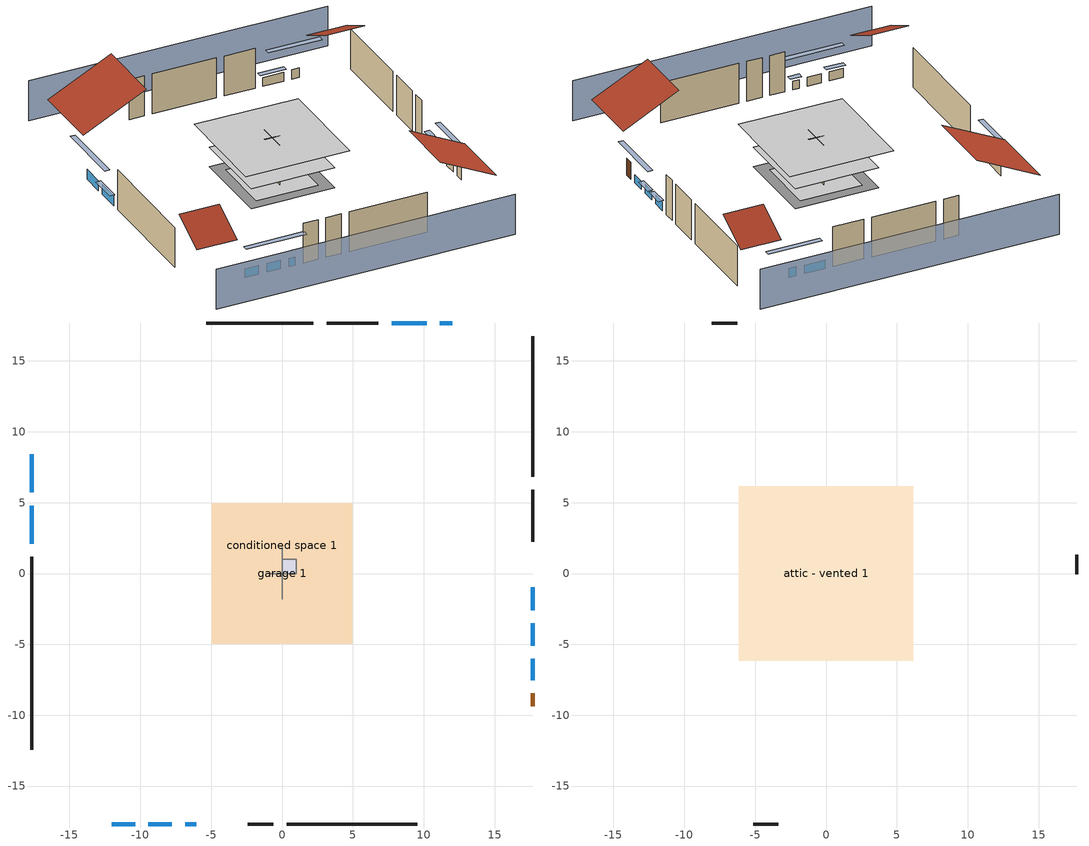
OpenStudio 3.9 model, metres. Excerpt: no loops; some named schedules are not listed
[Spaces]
garage 1
 floor foundation (Slab1 construction): -3.66,-3.66 -3.66,3.66 3.66,3.66 3.66,-3.66 z0
 wall outside (Wall1 construction): 6.81,17.68 3.15,17.68 z0:4.88
 wall outside (Wall2 construction): 17.68,2.25 17.68,5.91 z0:4.88
 wall outside (Wall12 construction): -2.43,-17.68 -0.61,-17.68 z0:4.88
 wall to conditioned space 1 (Wall5 construction Reversed): 0,1.83 0,-1.83 z0:4.88
 wall to conditioned space 1 (Wall6 construction Reversed): -0.91,0 0.91,0 z0:4.88
conditioned space 1
 floor to garage 1 (Floor1 construction): -3.66,-3.66 -3.66,3.66 3.66,3.66 3.66,-3.66 z0
 floor foundation (Slab2 construction): -4.94,-4.94 -4.94,4.94 4.94,4.94 4.94,-4.94 z0
 floor adiabatic (AdiabaticFloorConstruction): -4.94,-4.94 -4.94,4.94 4.94,4.94 4.94,-4.94 z2.44
 wall outside (Wall3 construction): -17.68,1.17 -17.68,-12.45 z0:4.88
 wall outside (Wall4 construction): 2.22,17.68 -5.34,17.68 z0:4.88
 wall outside (Wall7 construction): 17.68,6.84 17.68,16.75 z0:4.88
 wall outside (Wall8 construction): 0.32,-17.68 9.56,-17.68 z0:4.88
 wall outside (AdiabaticWallConstruction): -17.68,8.41 -17.68,5.72 / -17.68,4.79 -17.68,2.1 z0:1.22; 12.01,17.68 11.13,17.68 z0:1.16; 10.2,17.68 7.74,17.68 / 17.68,-5.08 17.68,-3.51 z0:1.07; 17.68,-7.52 17.68,-6.01 z0:1.01; 17.68,-2.58 17.68,-0.98 / -9.42,-17.68 -7.76,-17.68 / -12.01,-17.68 -10.35,-17.68 z0:1.1; -6.84,-17.68 -6.06,-17.68 z0:1.04
 wall outside (AdiabaticWallConstruction 1): 17.68,-9.36 17.68,-8.45 z0:2.03
 window (WindowConstruction): -17.68,8.41 -17.68,5.72 z0:1.22
 window (WindowConstruction 1): -17.68,4.79 -17.68,2.1 z0:1.22
 window (WindowConstruction 2): 12.01,17.68 11.13,17.68 z0:1.16
 window (WindowConstruction 3): 10.2,17.68 7.74,17.68 z0:1.07
 window (WindowConstruction 4): 17.68,-7.52 17.68,-6.01 z0:1.01
 window (WindowConstruction 5): 17.68,-5.08 17.68,-3.51 z0:1.07
 window (WindowConstruction 6): 17.68,-2.58 17.68,-0.98 z0:1.1
 window (WindowConstruction 7): -9.42,-17.68 -7.76,-17.68 z0:1.1
 window (WindowConstruction 8): -6.83,-17.68 -6.06,-17.68 z0:1.04
 window (WindowConstruction 9): -12.01,-17.68 -10.35,-17.68 z0:1.1
 door (Door): 17.68,-9.36 17.68,-8.45 z0:2.03
 ceiling adiabatic (AdiabaticFloorConstruction): 4.94,-4.94 4.94,4.94 -4.94,4.94 -4.94,-4.94 z2.44
air source heat pump airloop ret air space
 floor adiabatic (AdiabaticConst): 0,0 0,1 1,1 1,0 z0
 wall adiabatic (AdiabaticConst): 0,1 0,0 1,0 1,1 0,1 z0:1
 ceiling adiabatic (AdiabaticConst): 1,0 1,1 0,1 0,0 z1
attic - vented 1
 floor to conditioned space 1 (Floor2 construction Reversed): -6.15,-6.15 -6.15,6.15 6.15,6.15 6.15,-6.15 z4.88
 wall outside (Wall9 construction): -6.27,17.68 -8.05,17.68 z0:4.88
 wall outside (Wall10 construction): -5.13,-17.68 -3.36,-17.68 z0:4.88
 wall outside (Wall11 construction): 17.68,-0.05 17.68,1.32 z0:4.88
 roof outside (Roof1 construction): -17.68,9.34,4.88 -10.22,9.34,8.61 -10.22,17.68,8.61 -17.68,17.68,4.88
 roof outside (Roof2 construction): 12.94,17.68,4.88 12.94,13.44,7 17.68,13.44,7 17.68,17.68,4.88
 roof outside (Roof3 construction): -12.94,-17.68,4.88 -12.94,-13.44,7 -17.68,-13.44,7 -17.68,-17.68,4.88
 roof outside (Roof4 construction): 17.68,-10.29,4.88 11.07,-10.29,8.18 11.07,-17.68,8.18 17.68,-17.68,4.88
shading: -17.68,-22.25 17.68,-22.25 / 17.68,22.25 -17.68,22.25 z0:4.88; -17.68,2.98 -17.68,11.15 -18.29,11.15 -18.29,2.98 z3.96; -17.68,1.8 -17.68,5.1 -18.29,5.1 -18.29,1.8 z1.52; 8.39,17.68 14.76,17.68 14.76,18.29 8.39,18.29 z3.9; 7.43,17.68 10.51,17.68 10.51,18.29 7.43,18.29 z1.37; 17.68,-3.27 17.68,-10.26 18.29,-10.26 18.29,-3.27 z3.75; 17.68,-3.2 17.68,-5.39 18.29,-5.39 18.29,-3.2 z1.37; 17.68,-0.67 17.68,-2.88 18.29,-2.88 18.29,-0.67 z1.4; -5.02,-17.68 -12.17,-17.68 -12.17,-18.29 -5.02,-18.29 z3.84; -5.76,-17.68 -7.14,-17.68 -7.14,-18.29 -5.76,-18.29 z1.34; -10.05,-17.68 -12.32,-17.68 -12.32,-18.29 -10.05,-18.29 z1.4
[Site]
Portland Intl Arpt_OR: Latitude {deg}=45.59; Longitude {deg}=-122.6; Time Zone {hr}=-8; Elevation {m}=33; Terrain=Suburbs; Keep Site Location Information=Yes
[Site:GroundTemperature:Shallow]
10.2558, 8.96328, 8.85977, 9.47314, 11.9355, 14.3863, 16.5111, 17.8571, 17.9714, 16.8767, 14.8061, 12.4304
[Site:WaterMainsTemperature]
Calculation Method=Schedule; Temperature Schedule=mains temperature schedule
[Building]
Building 1
[Material] Roughness=Rough
Name | Thickness {m} | Conductivity {W/m-K} | Density {kg/m3} | Specific Heat {J/kg-K} | Thermal Absorptance | Solar Absorptance | Visible Absorptance
asphalt or fiberglass shingles | 0.00635 | 0.162714 | 1121.4 | 1465.45 | 0.9 | 0.85 | 0.85
roof rigid ins | 0.00281632 | 0.029427 | 32.04 | 1214.23 | 0.9 | 0.7 | 0.7
osb sheathing 0.5 in. | 0.0127 | 0.115458 | 512.64 | 1214.23 | 0.9 | 0.6 | 0.6
wood siding | 0.0254 | 0.102417 | 544.68 | 1172.36 | 0.9 | 0.85 | 0.85
osb sheathing 0.5 in. 1 | 0.0127 | 0.115458 | 512.64 | 1214.23 | 0.9 | 0.7 | 0.7
wall stud and cavity | 0.1397 | 0.727959 | 139.0536 | 1170.24 | 0.9 | 0.6 | 0.6
wall stud and cavity 1 | 0.1397 | 0.117713 | 139.0536 | 1170.24 | 0.9 | 0.7 | 0.7
gypsum board | 0.0127 | 0.160291 | 801 | 837.4 | 0.9 | 0.6 | 0.6
osb sheathing 0.5 in. 2; osb sheathing 0.5 in. 3 | 0.0127 | 0.115458 | 512.64 | 1214.23
wall stud and cavity 2 | 0.1397 | 0.103501 | 139.0536 | 1170.24 | 0.9 | 0.7 | 0.7
floor stud and cavity | 0.1397 | 0.923637 | 92.3553 | 1139.71 | 0.9 | 0.7 | 0.7
osb sheathing 0.75 in. | 0.01905 | 0.115458 | 512.64 | 1214.23 | 0.9 | 0.7 | 0.7
floor covering | 0.0127 | 0.0433444 | 54.468 | 1339.84 | 0.9 | 0.6 | 0.6
ceiling loosefill ins | 0.338667 | 0.0480833 | 16.02 | 1046.75 | 0.9 | 0.7 | 0.7
ceiling stud and cavity | 0.1397 | 0.0920385 | 65.682 | 1177.47 | 0.9 | 0.7 | 0.7
concrete 4.0 in. | 0.1016 | 1.803125 | 2242.8 | 837.4 | 0.9 | 0.7 | 0.7
floor covering 1 | 0.0127 | 0.0450781 | 54.468 | 1339.84 | 0.9 | 0.9 | 0.9
wood siding 1; wood siding 2 | 0.0254 | 0.102417 | 544.68 | 1172.36
wall rigid ins; floor rigid ins | 0.512978 | 0.029427 | 32.04 | 1214.23 | 0.9 | 0.7 | 0.7
wall stud and cavity 3 | 0.0889 | 0.380278 | 52.3479 | 1209.89 | 0.9 | 0.7 | 0.7
door material | 0.04445 | 0.0612267 | 512.64 | 1214.23 | 0.9 | 0.7 | 0.7
floor stud and cavity 1 | 0.1397 | 1.75129 | 37.0049 | 1207.88 | 0.9 | 0.7 | 0.7
wall stud and cavity 4 | 0.0889 | 0.391764 | 83.0341 | 1211.67 | 0.9 | 0.7 | 0.7
furniture material conditioned space 1; furniture material garage 1 | 0.1524 | 0.115458 | 640.8 | 1214.23 | 0.9 | 0.6 | 0.6
[Construction]
Roof1 construction; Roof2 construction; Roof3 construction; Roof4 construction: asphalt or fiberglass shingles, roof rigid ins, osb sheathing 0.5 in.
Wall1 construction; Wall2 construction: wood siding, osb sheathing 0.5 in. 1, wall stud and cavity
Wall3 construction; Wall4 construction: wood siding, osb sheathing 0.5 in. 1, wall stud and cavity 1, gypsum board
Wall5 construction Reversed: gypsum board, wall stud and cavity 2, osb sheathing 0.5 in. 2
Wall6 construction Reversed: gypsum board, wall stud and cavity 2, osb sheathing 0.5 in. 3
Wall7 construction; Wall8 construction: wood siding, osb sheathing 0.5 in. 2, wall stud and cavity 1, gypsum board
Wall9 construction; Wall10 construction; Wall11 construction; Wall12 construction: wood siding, osb sheathing 0.5 in. 2, wall stud and cavity
Floor1 construction: floor stud and cavity, osb sheathing 0.75 in., floor covering
Floor2 construction Reversed: gypsum board, ceiling stud and cavity, ceiling loosefill ins
Slab1 construction: concrete 4.0 in.
Slab2 construction: concrete 4.0 in., floor covering 1
WindowConstruction; WindowConstruction 1; WindowConstruction 2; WindowConstruction 3; WindowConstruction 4; WindowConstruction 5; WindowConstruction 6; WindowConstruction 7; WindowConstruction 8; WindowConstruction 9: WindowMaterial
AdiabaticWallConstruction: wood siding 1, wall rigid ins, wall stud and cavity 3, gypsum board
Door: door material
AdiabaticWallConstruction 1: wood siding 2, wall rigid ins, wall stud and cavity 3, gypsum board
AdiabaticFloorConstruction: floor stud and cavity 1, floor rigid ins, osb sheathing 0.75 in., floor covering
PartitionWallConstruction: gypsum board, wall stud and cavity 4, gypsum board
furniture construction conditioned space 1: furniture material conditioned space 1
furniture construction garage 1: furniture material garage 1
AdiabaticConst: Adiabatic
[WindowMaterial:SimpleGlazingSystem]
WindowMaterial: U-Factor {W/m2-K}=4.31528; Solar Heat Gain Coefficient=0.67
[Material:NoMass]
Adiabatic: Roughness=Rough; Thermal Resistance {m2-K/W}=176.1
[ThermalZone] Multiplier=1; Use Ideal Air Loads=No
Name | Volume {m3} | Thermostat
conditioned space | 606.66 | conditioned space temperature setpoint
attic - vented | 138.513
garage | 130.484
air source heat pump airloop ret air zone | 1
[Sizing:Zone] Zone Cooling Design Supply Air Temperature Input Method=SupplyAirTemperature; Zone Cooling Design Supply Air Temperature {C}=14; Zone Cooling Design Supply Air Temperature Difference {deltaC}=11.11; Zone Heating Design Supply Air Temperature Input Method=SupplyAirTemperature; Zone Heating Design Supply Air Temperature {C}=40; Zone Heating Design Supply Air Temperature Difference {deltaC}=11.11; Zone Cooling Design Supply Air Humidity Ratio {kg-H2O/kg-air}=0.0085; Zone Heating Design Supply Air Humidity Ratio {kg-H2O/kg-air}=0.008; Cooling Design Air Flow Method=DesignDay; Heating Design Air Flow Method=DesignDay; Account for Dedicated Outdoor Air System=No; Dedicated Outdoor Air System Control Strategy=NeutralSupplyAir; Dedicated Outdoor Air Low Setpoint Temperature for Design {C}=autosize; Dedicated Outdoor Air High Setpoint Temperature for Design {C}=autosize; Zone Load Sizing Method=Sensible Load Only No Latent Load; Zone Latent Cooling Design Supply Air Humidity Ratio Input Method=HumidityRatioDifference; Zone Cooling Design Supply Air Humidity Ratio Difference {kgWater/kgDryAir}=0.005; Zone Latent Heating Design Supply Air Humidity Ratio Input Method=HumidityRatioDifference; Zone Humidification Design Supply Air Humidity Ratio Difference {kgWater/kgDryAir}=0.005; Sizing Option=Coincident
attic - vented; garage; air source heat pump airloop ret air zone
[Space]
Name | Thermal Zone | Volume {m3}
conditioned space 1 | conditioned space | 606.66
attic - vented 1 | attic - vented | 138.513
garage 1 | garage | 130.484
air source heat pump airloop ret air space | air source heat pump airloop ret air zone
[ThermostatSetpoint:DualSetpoint]
conditioned space temperature setpoint: Heating Setpoint Temperature Schedule=heating setpoint; Cooling Setpoint Temperature Schedule=cooling setpoint; Temperature Difference Between Cutout And Setpoint {deltaC}=0
[Foundation:Kiva] Wall Height Above Grade {m}=0.1016; Wall Depth Below Slab {m}=0.2032
Name | Initial Indoor Air Temperature {C}
Foundation Kiva 1 | 13.4258
Foundation Kiva 2 | 16.1111
[Foundation:Kiva:Settings]
Soil Conductivity {W/m-K}=1.3848; Soil Density {kg/m3}=1842.3; Soil Specific Heat {J/kg-K}=418.7; Ground Solar Absorptivity=0.9; Ground Thermal Absorptivity=0.9; Ground Surface Roughness {m}=0.03; Far-Field Width {m}=40; Deep-Ground Boundary Condition=ZeroFlux; Deep-Ground Depth {m}=40; Minimum Cell Dimension {m}=0.2; Maximum Cell Growth Coefficient=3; Simulation Timestep=Timestep
[SurfaceProperty:ExposedFoundationPerimeter] Exposed Perimeter Calculation Method=TotalExposedPerimeter
Name | Total Exposed Perimeter {m}
Slab1 | 18.288
Slab2 | 35.57016
[SurfaceProperty:IncidentSolarMultiplier] Incident Solar Multiplier=1; Incident Solar Multiplier Schedule=trans schedule winter=0.85 summer=0.7
Window1; Window2; Window3; Window4; Window5; Window6; Window7; Window8; Window9; Window10
[InternalMass:Definition] Design Level Calculation Method=SurfaceArea
Name | Construction | Surface Area {m2}
partition wall mass | PartitionWallConstruction | 248.794
furniture mass conditioned space 1 | furniture construction conditioned space 1 | 99.51774
furniture mass garage 1 | furniture construction garage 1 | 5.35122
[InternalMass] Multiplier=1
Name | Internal Mass Definition | Space or SpaceType
partition wall mass | partition wall mass | conditioned space 1
furniture mass conditioned space 1 | furniture mass conditioned space 1 | conditioned space 1
furniture mass garage 1 | furniture mass garage 1 | garage 1
[EnergyManagementSystem:Sensor]
Name | Output Variable or Output Meter Index Key | Output Variable or Output Meter
water_heater_amb_temp; fridge_tin_s_1 | garage | Zone Mean Air Temperature
water_heater_amb_rh | garage | Zone Air Relative Humidity
water_heater_T_set | water heater setpoint | Schedule Value
out_pb_s |  | Site Outdoor Air Barometric Pressure
out_wt_s |  | Site Outdoor Air Humidity Ratio
site_vw_s |  | Site Wind Speed
cool_season | cooling season schedule | Schedule Value
air_source_heat_pump_airloop_AH_MFR_s | Node 6 | System Node Mass Flow Rate
air_source_heat_pump_airloop_AH_VFR_s | Node 6 | System Node Current Density Volume Flow Rate
air_source_heat_pump_airloop_AH_Tout_s | Node 6 | System Node Temperature
air_source_heat_pump_airloop_AH_Wout_s | Node 6 | System Node Humidity Ratio
air_source_heat_pump_airloop_RA_T_s | Node 9 | System Node Temperature
air_source_heat_pump_airloop_Ra_W_s | Node 9 | System Node Humidity Ratio
air_source_heat_pump_airloop_0_DZ_T_s | attic - vented | Zone Air Temperature
air_source_heat_pump_airloop_0_DZ_W_s | attic - vented | Zone Mean Air Humidity Ratio
natural_vent_s | natural vent schedule | Schedule Value
htg_sp_s | heating setpoint | Schedule Value
clg_sp_s | cooling setpoint | Schedule Value
mech_vent_range_fan_0_sch_s | mech vent range fan 0 schedule | Schedule Value
mech_vent_bath_fan_0_sch_s | mech vent bath fan 0 schedule | Schedule Value
clothes_dryer_exhaust_0_sch_s | clothes_dryer | Schedule Value
htg_load_cond |  | Heating:EnergyTransfer:Zone:CONDITIONED SPACE
clg_load_cond |  | Cooling:EnergyTransfer:Zone:CONDITIONED SPACE
htg_load_duct |  | Heating:EnergyTransfer:Zone:AIR SOURCE HEAT PUMP AIRLOOP RET AIR ZONE
clg_load_duct |  | Cooling:EnergyTransfer:Zone:AIR SOURCE HEAT PUMP AIRLOOP RET AIR ZONE
s_conv | Floor1 | Surface Inside Face Convection Heat Gain Energy
s_ig | Floor1 | Surface Inside Face Internal Gains Radiation Heat Gain Energy
s_sol | Floor1 | Surface Inside Face Solar Radiation Heat Gain Energy
s_lgt | Floor1 | Surface Inside Face Lights Radiation Heat Gain Energy
s_surf | Floor1 | Surface Inside Face Net Surface Thermal Radiation Heat Gain Energy
s_conv_1 | Floor2 | Surface Inside Face Convection Heat Gain Energy
s_ig_1 | Floor2 | Surface Inside Face Internal Gains Radiation Heat Gain Energy
s_sol_1 | Floor2 | Surface Inside Face Solar Radiation Heat Gain Energy
s_lgt_1 | Floor2 | Surface Inside Face Lights Radiation Heat Gain Energy
s_surf_1 | Floor2 | Surface Inside Face Net Surface Thermal Radiation Heat Gain Energy
s_conv_2 | inferred conditioned ceiling | Surface Inside Face Convection Heat Gain Energy
s_ig_2 | inferred conditioned ceiling | Surface Inside Face Internal Gains Radiation Heat Gain Energy
s_sol_2 | inferred conditioned ceiling | Surface Inside Face Solar Radiation Heat Gain Energy
s_lgt_2 | inferred conditioned ceiling | Surface Inside Face Lights Radiation Heat Gain Energy
s_surf_2 | inferred conditioned ceiling | Surface Inside Face Net Surface Thermal Radiation Heat Gain Energy
s_conv_3 | inferred conditioned floor | Surface Inside Face Convection Heat Gain Energy
s_ig_3 | inferred conditioned floor | Surface Inside Face Internal Gains Radiation Heat Gain Energy
s_sol_3 | inferred conditioned floor | Surface Inside Face Solar Radiation Heat Gain Energy
s_lgt_3 | inferred conditioned floor | Surface Inside Face Lights Radiation Heat Gain Energy
s_surf_3 | inferred conditioned floor | Surface Inside Face Net Surface Thermal Radiation Heat Gain Energy
s_conv_4 | Slab2 | Surface Inside Face Convection Heat Gain Energy
s_ig_4 | Slab2 | Surface Inside Face Internal Gains Radiation Heat Gain Energy
s_sol_4 | Slab2 | Surface Inside Face Solar Radiation Heat Gain Energy
s_lgt_4 | Slab2 | Surface Inside Face Lights Radiation Heat Gain Energy
s_surf_4 | Slab2 | Surface Inside Face Net Surface Thermal Radiation Heat Gain Energy
ss_sol | Door1 | Surface Inside Face Solar Radiation Heat Gain Energy
ss_lgt | Door1 | Surface Inside Face Lights Radiation Heat Gain Energy
ss_conv | Door1 | Surface Inside Face Convection Heat Gain Energy
[ElectricEquipment:Definition] Design Level Calculation Method=EquipmentLevel
Name | Design Level {W} | Fraction Latent | Fraction Radiant | Fraction Lost
ceiling fan | 17.3285 | 0 | 0.558 | 0
clothes washer | 391.773 | 0.03 | 0.162 | 0.7
clothes dryer | 7839.63 | 0.015 | 0.081 | 0.85
dishwasher | 1494 | 0.3 | 0.18 | 0.4
fridge | 46.9578 | 0 | 0.6 | 0
fridge 2 | 100.822 | 0 | 0.6 | 0
cooking range | 1470.55 | 0.08 | 0.432 | 0.2
misc tv | 228.161 | 0 | 0.6 | 0
misc plug loads | 190.367 | 0.021 | 0.558 | 0.049
whole house fan; mech vent house fan | 0 | 0 | 0 | 1
mech vent house fan cfis | 0 | 0 | 0 | 0
mech vent range fan 0 | 30 | 0 | 0 | 1
mech vent bath fan 0 | 45 | 0 | 0 | 1
[ElectricEquipment]
Name | Electric Equipment Definition | Space or SpaceType | Schedule
ceiling fan | ceiling fan | conditioned space 1 | ceiling_fan
clothes washer | clothes washer | conditioned space 1 | clothes_washer
clothes dryer | clothes dryer | conditioned space 1 | clothes_dryer
dishwasher | dishwasher | conditioned space 1 | dishwasher
fridge | fridge | conditioned space 1 | fridge schedule
fridge 1 | fridge 2 | garage 1 | fridge schedule 1
cooking range | cooking range | conditioned space 1 | cooking_range
misc tv | misc tv | conditioned space 1 | plug_loads_tv
misc plug loads | misc plug loads | conditioned space 1 | plug_loads_other
whole house fan | whole house fan | conditioned space 1 | Always On Discrete
mech vent house fan | mech vent house fan | conditioned space 1 | mech vent house fan schedule
mech vent house fan cfis | mech vent house fan cfis | conditioned space 1 | mech vent house fan cfis schedule
mech vent range fan 0 | mech vent range fan 0 | conditioned space 1 | mech vent range fan 0 schedule
mech vent bath fan 0 | mech vent bath fan 0 | conditioned space 1 | mech vent bath fan 0 schedule
[OtherEquipment:Definition] Design Level Calculation Method=EquipmentLevel
Name | Design Level {W} | Fraction Latent | Fraction Radiant | Fraction Lost
water heater sens; air source heat pump airloop_0 SupSensLkToCond; air source heat pump airloop_0 SupCondToLv; air source heat pump airloop_0 RetCondToRP; air source heat pump airloop_0 RetSensLkToRP; air source heat pump airloop_0 SupCondToDZ; air source heat pump airloop_0 RetCondToDZ; air source heat pump airloop_0 SupSensLkToDZ; mech vent house fan sensible load | 0 | 0 | 0 | 0
water heater lat; air source heat pump airloop_0 SupLatLkToCond; air source heat pump airloop_0 RetLatLkToRP; air source heat pump airloop_0 SupLatLkToDZ; mech vent house fan latent load | 0 | 1 | 0 | 0
water heater energy adjustment1 | 0.01 | 0 | 0 | 1
clothes dryer 2 | 0 | 0.015 | 0.081 | 0.85
cooking range 2 | 0 | 0.08 | 0.432 | 0.2
misc grill | 391.241 | 0 | 0 | 1
general water use sensible | -43.4886 | 0 | 0.6 | 0
general water use latent | 44.1266 | 1 | 0 | 0
[OtherEquipment]
Name | Other Equipment Definition | Space or SpaceType | Schedule | Fuel Type
water heater sens | water heater sens | garage 1 | Always On Discrete
water heater lat | water heater lat | garage 1 | Always On Discrete
water heater energy adjustment1 | water heater energy adjustment1 | garage 1 | Always On Discrete | Electricity
clothes dryer 1 | clothes dryer 2 | conditioned space 1 | clothes_dryer | Electricity
cooking range 1 | cooking range 2 | conditioned space 1 | cooking_range | Electricity
misc grill | misc grill | conditioned space 1 | misc grill schedule | NaturalGas
general water use sensible | general water use sensible | conditioned space 1 | general water use schedule
general water use latent | general water use latent | conditioned space 1 | general water use schedule
air source heat pump airloop_0 SupSensLkToCond | air source heat pump airloop_0 SupSensLkToCond | conditioned space 1 | Always On Discrete
air source heat pump airloop_0 SupLatLkToCond | air source heat pump airloop_0 SupLatLkToCond | conditioned space 1 | Always On Discrete
air source heat pump airloop_0 SupCondToLv | air source heat pump airloop_0 SupCondToLv | conditioned space 1 | Always On Discrete
air source heat pump airloop_0 RetCondToRP | air source heat pump airloop_0 RetCondToRP | air source heat pump airloop ret air space | Always On Discrete
air source heat pump airloop_0 RetSensLkToRP | air source heat pump airloop_0 RetSensLkToRP | air source heat pump airloop ret air space | Always On Discrete
air source heat pump airloop_0 RetLatLkToRP | air source heat pump airloop_0 RetLatLkToRP | air source heat pump airloop ret air space | Always On Discrete
air source heat pump airloop_0 SupCondToDZ | air source heat pump airloop_0 SupCondToDZ | attic - vented 1 | Always On Discrete
air source heat pump airloop_0 RetCondToDZ | air source heat pump airloop_0 RetCondToDZ | attic - vented 1 | Always On Discrete
air source heat pump airloop_0 SupSensLkToDZ | air source heat pump airloop_0 SupSensLkToDZ | attic - vented 1 | Always On Discrete
air source heat pump airloop_0 SupLatLkToDZ | air source heat pump airloop_0 SupLatLkToDZ | attic - vented 1 | Always On Discrete
mech vent house fan sensible load | mech vent house fan sensible load | conditioned space 1 | Always On Discrete
mech vent house fan latent load | mech vent house fan latent load | conditioned space 1 | Always On Discrete
[WaterUse:Equipment:Definition]
Name | Peak Flow Rate {m3/s}
clothes washer | 1.72349e-05
dishwasher | 5.6715e-06
[Lights:Definition] Design Level Calculation Method=LightingLevel; Fraction Radiant=0.6; Fraction Visible=0.2; Return Air Fraction=0
Name | Lighting Level {W}
interior lighting | 371.808
garage lighting | 9.10037
[Lights] Fraction Replaceable=1
Name | Lights Definition | Space or SpaceType | Schedule
interior lighting | interior lighting | conditioned space 1 | lighting_interior
garage lighting | garage lighting | garage 1 | lighting_garage
[Exterior:Lights:Definition]
exterior lighting: Design Level {W}=8.97151
[Exterior:Lights]
exterior lighting: Exterior Lights Definition=exterior lighting; Schedule=exterior lighting schedule
[People:Definition]
occupants: Number of People Calculation Method=People; Number of People {people}=2; Fraction Radiant=0.314171; Sensible Heat Fraction=0.56303; Carbon Dioxide Generation Rate {m3/s-W}=0; Enable ASHRAE 55 Comfort Warnings=No; Mean Radiant Temperature Calculation Type=EnclosureAveraged
[People]
occupants: People Definition=occupants; Space or SpaceType=conditioned space 1; Number of People Schedule=occupants; Activity Level Schedule=occupants activity schedule; Multiplier=1
[ZoneMixing] Schedule=Always On Continuous; Design Flow Rate Calculation Method=Flow/Zone; Design Flow Rate {m3/s}=0
Name | Zone or Space | Source Zone or Space
air source heat pump airloop_0 ZoneMixDZToCond mix | conditioned space | attic - vented
air source heat pump airloop_0 ZoneMixCondToDZ mix; whole house fan mix | attic - vented | conditioned space
[SpaceInfiltration:DesignFlowRate] Schedule=Always On Discrete; Design Flow Rate Calculation Method=Flow/Space; Design Flow Rate {m3/s}=0
Name | Space or SpaceType
natural vent flow; whole house fan flow; infil flow | conditioned space 1
attic_vented 1 duct leakage imbalance infil flow | attic - vented 1
[SpaceInfiltration:EffectiveLeakageArea] Schedule=Always On Discrete
Name | Space or SpaceType | Effective Air Leakage Area {cm2} | Stack Coefficient | Wind Coefficient
infil garage 1 | garage 1 | 679.592 | 0.000129147 | 4.38083e-05
infil attic - vented 1 | attic - vented 1 | 5037.94 | 0.000191169 | 4.32191e-05
